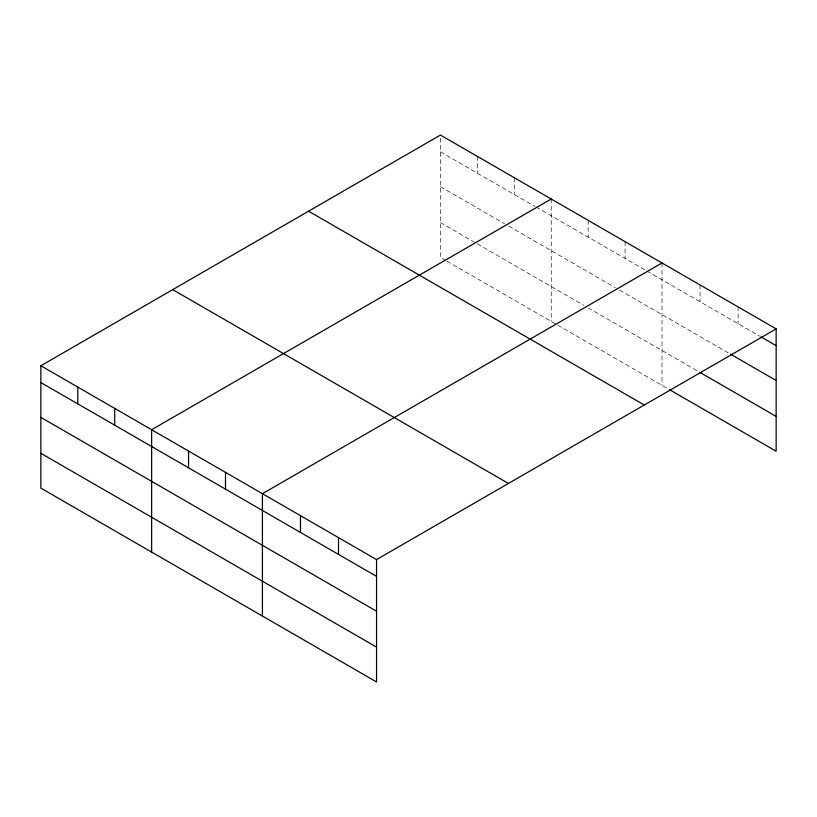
<?xml version="1.0" encoding="UTF-8"?>
<svg xmlns="http://www.w3.org/2000/svg" width="817" height="817" viewBox="0 0 817 817"><rect width="100%" height="100%" fill="white"/><g stroke="black" fill="none" stroke-linecap="round" stroke-linejoin="round"><path stroke-width="0.61" stroke-dasharray="4.08 3.06" d="M440.445 151.85L534.931 206.395M536.023 207.028L645.716 270.356M646.798 270.989L759.841 336.247M440.445 186.685L504.518 223.684M508.868 226.186L615.303 287.645M619.654 290.147L729.407 353.516M440.445 222.581L476.28 243.272M477.373 243.895L583.808 305.354M588.148 307.856L700.057 372.47M445.868 260.552L440.445 257.416L440.445 135.06M446.96 261.185L556.653 324.512M557.745 325.146L668.531 389.106M738.098 306.916L738.098 323.695M700.057 284.949L700.057 301.728M662.005 262.982L662.005 385.338M625.076 241.658L625.076 258.448M588.148 220.345L588.148 237.124M551.23 199.021L551.23 321.377M514.302 177.697L514.302 194.487M477.373 156.384L477.373 173.163"/><path stroke-width="1.23" d="M776.15 328.883L440.445 135.06L40.85 365.761L40.85 488.117L376.555 681.94L376.555 559.584L776.15 328.883L776.15 451.239L669.623 389.729M551.23 199.021L151.635 429.722L151.635 552.078M662.005 262.982L262.42 493.682L262.42 616.038M760.933 336.88L776.15 345.662M730.49 354.149L776.15 380.508M700.057 372.47L776.15 416.394M308.581 211.195L644.286 405.007M172.714 289.627L508.419 483.45M40.85 365.761L376.555 559.584M40.85 382.55L376.555 576.363M40.85 417.385L376.555 611.208M40.85 453.282L376.555 647.105M338.514 537.617L338.514 554.396M300.462 515.65L300.462 532.429M225.492 472.359L225.492 489.148M188.564 451.045L188.564 467.824M114.707 408.398L114.707 425.187M77.778 387.084L77.778 403.864"/></g></svg>
